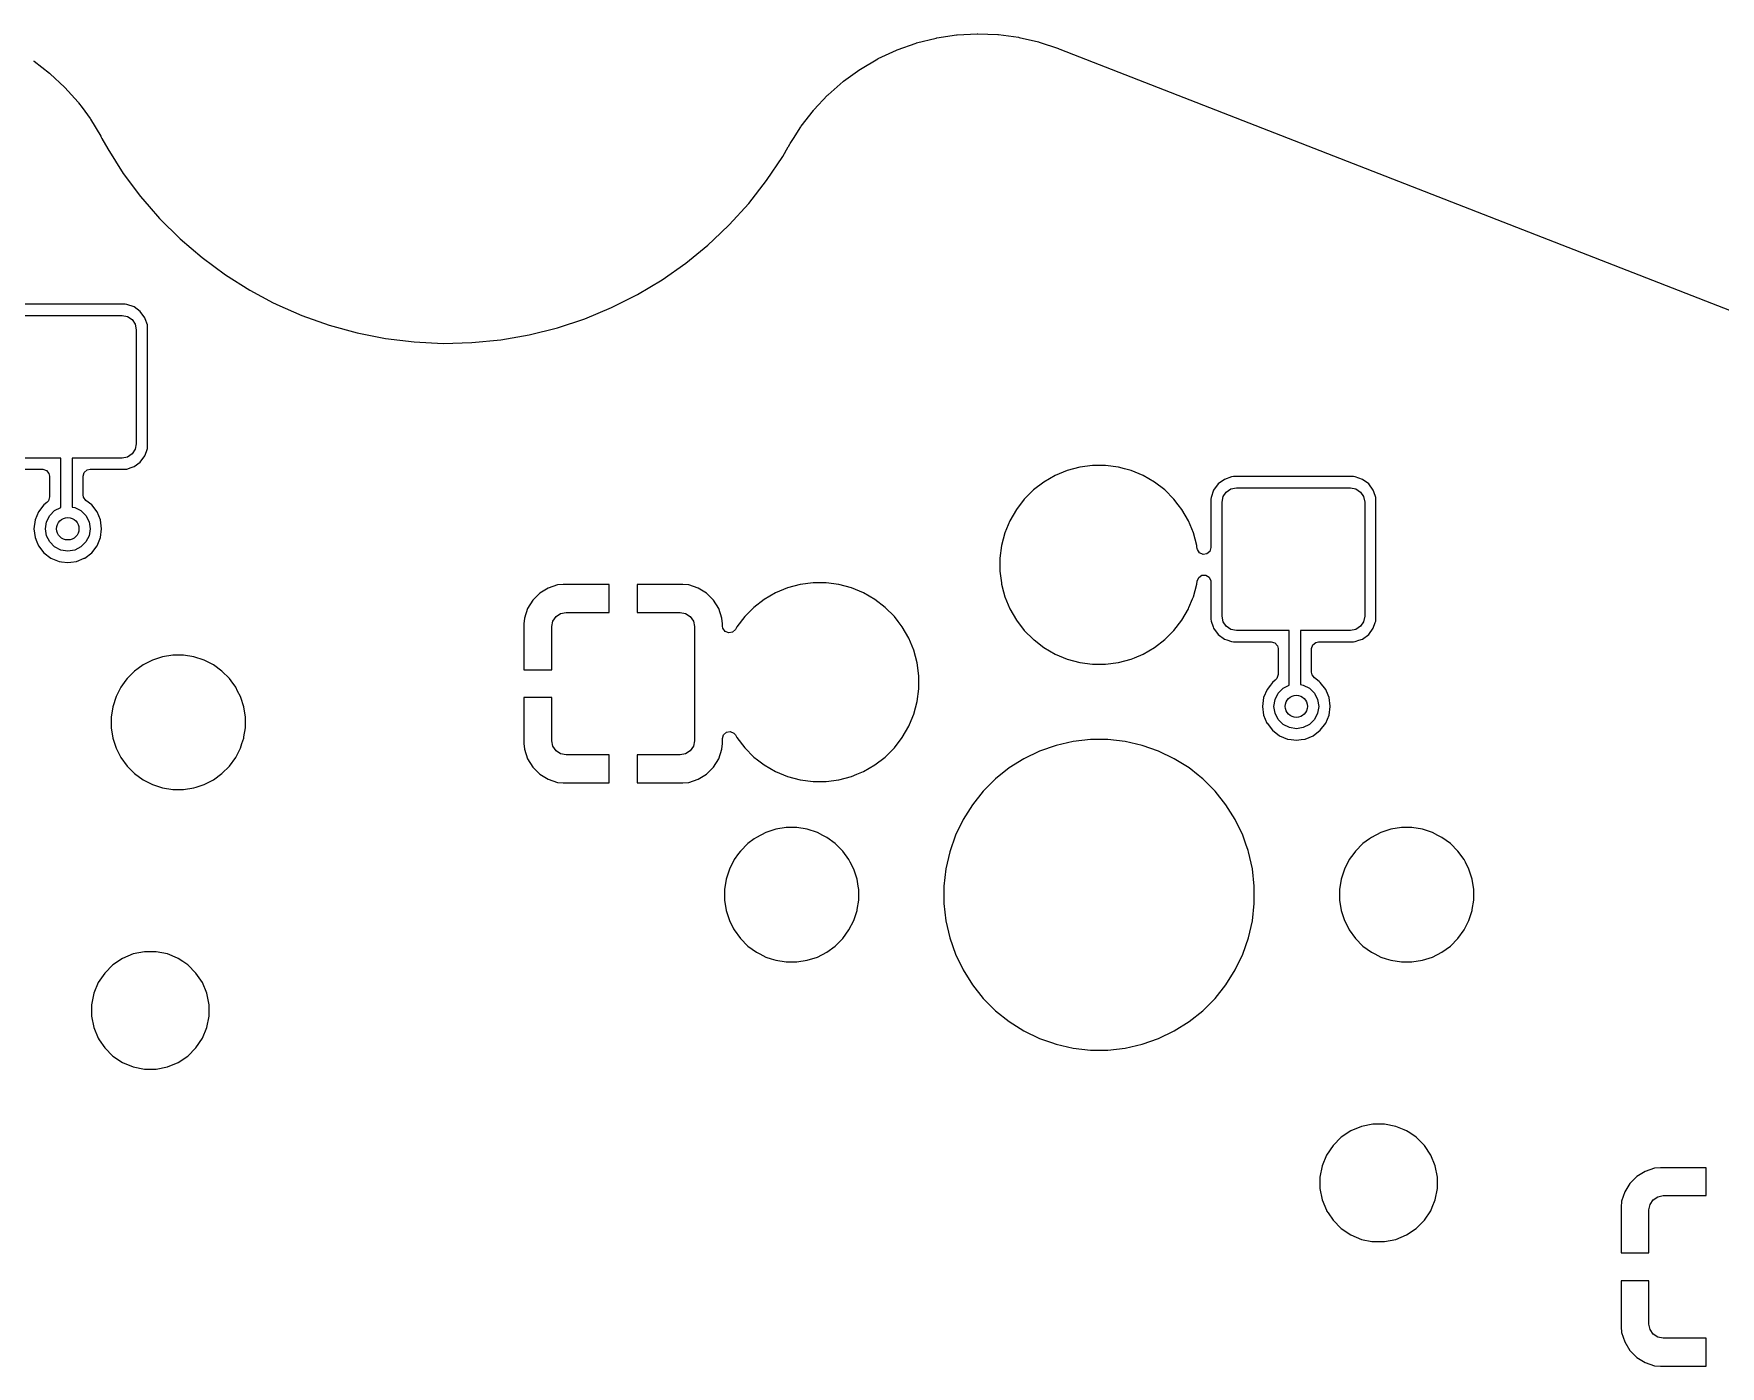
# Model space of a CAD drawing. Extents: x 51 to 261, y -150 to -32.
# Drawn here: x 198.91 to 229.07, y -56.25 to -32.43 of the extents above; entities that cross this region are included whole.
import ezdxf

# ---------------------------------------------------------------- set-up
doc = ezdxf.new("R2010")
doc.units = 0
doc.layers.add('BLACK', color=7, linetype='CONTINUOUS')

msp = doc.modelspace()

# ---------------------------------------------------------------- linework, layer by layer
at = {"layer": 'BLACK', "linetype": 'CONTINUOUS'}
for p, q in [((214.697281, -32.589757), (215.045133, -32.502502)), ((215.045133, -32.502502), (215.056679, -32.500183)), ((215.056679, -32.500183), (215.411239, -32.446326)), ((215.411239, -32.446326), (215.422921, -32.445115)), ((215.422921, -32.445115), (215.78102, -32.42514)), ((215.78102, -32.42514), (215.792758, -32.425045)), ((215.792758, -32.425045), (216.151106, -32.439135)), ((216.151106, -32.439135), (216.16283, -32.440155)), ((216.16283, -32.440155), (216.518228, -32.488183)), ((216.518228, -32.488183), (216.529792, -32.490309)), ((216.529792, -32.490309), (216.879027, -32.571838)), ((216.879027, -32.571838), (216.890334, -32.57505)), ((213.692336, -33.055893), (214.001637, -32.874322)), ((214.001637, -32.874322), (214.012021, -32.868872)), ((214.012021, -32.868872), (214.337155, -32.717467)), ((214.337155, -32.717467), (214.348026, -32.71302)), ((214.348026, -32.71302), (214.686049, -32.593149)), ((214.686049, -32.593149), (214.697281, -32.589757)), ((216.890334, -32.57505), (217.231971, -32.689923)), ((217.231971, -32.689923), (217.237499, -32.69193)), ((217.237499, -32.69193), (217.260907, -32.701059)), ((217.260907, -32.701059), (217.260911, -32.70106)), ((217.260911, -32.70106), (217.260916, -32.701062)), ((217.260916, -32.701062), (246.834726, -44.23514)), ((198.904713, -32.910789), (198.91418, -32.917405)), ((198.91418, -32.917405), (199.192706, -33.132033)), ((199.192706, -33.132033), (199.201515, -33.139501)), ((199.201515, -33.139501), (199.458863, -33.379109)), ((213.391839, -33.272402), (213.682512, -33.062307)), ((213.682512, -33.062307), (213.692336, -33.055893)), ((199.458863, -33.379109), (199.466941, -33.387364)), ((199.466941, -33.387364), (199.700881, -33.649878)), ((213.113234, -33.516449), (213.382674, -33.279712)), ((213.382674, -33.279712), (213.391839, -33.272402)), ((199.700881, -33.649878), (199.708153, -33.658847)), ((199.708153, -33.658847), (199.771615, -33.745027)), ((199.771615, -33.745027), (199.916661, -33.941997)), ((212.859045, -33.785823), (213.104798, -33.524603)), ((213.104798, -33.524603), (213.113234, -33.516449)), ((199.916661, -33.941997), (199.923068, -33.951606)), ((199.923068, -33.951606), (200.105889, -34.255523)), ((212.624811, -34.08771), (212.63156, -34.078102)), ((212.63156, -34.078102), (212.851421, -33.79474)), ((212.851421, -33.79474), (212.859045, -33.785823)), ((200.105889, -34.255523), (200.10875, -34.260539)), ((200.10875, -34.260539), (200.12776, -34.295755)), ((200.12776, -34.295755), (200.127993, -34.296078)), ((200.127993, -34.296078), (200.23029, -34.485498)), ((212.43305, -34.3903), (212.492684, -34.2962)), ((212.492684, -34.2962), (212.624811, -34.08771)), ((200.23029, -34.485498), (200.230294, -34.485504)), ((200.230294, -34.485504), (200.508855, -34.921617)), ((212.013432, -35.050245), (212.301674, -34.620469)), ((212.301674, -34.620469), (212.400335, -34.447161)), ((212.400335, -34.447161), (212.407245, -34.440492)), ((212.407245, -34.440492), (212.42688, -34.401222)), ((212.42688, -34.401222), (212.43305, -34.3903)), ((200.508855, -34.921617), (200.818657, -35.336121)), ((211.694439, -35.457718), (212.013432, -35.050245)), ((200.818657, -35.336121), (200.818661, -35.336126)), ((200.818661, -35.336126), (200.818666, -35.336132)), ((200.818666, -35.336132), (200.973235, -35.514059)), ((200.973235, -35.514059), (201.158032, -35.726782)), ((211.346415, -35.840693), (211.694439, -35.457718)), ((201.158032, -35.726782), (201.525149, -36.091495)), ((211.065741, -36.107328), (211.346415, -35.840693)), ((201.525149, -36.091495), (201.918031, -36.428295)), ((210.971247, -36.197096), (211.065741, -36.107328)), ((201.918031, -36.428295), (202.334561, -36.735367)), ((210.570921, -36.525039), (210.960842, -36.205621)), ((210.960842, -36.205621), (210.971221, -36.197119)), ((210.971221, -36.197119), (210.971247, -36.197096)), ((202.334561, -36.735367), (202.772494, -37.011057)), ((210.14763, -36.822722), (210.570921, -36.525039)), ((202.772494, -37.011057), (203.192884, -37.234438)), ((209.24135, -37.321096), (209.703642, -37.088551)), ((209.703642, -37.088551), (210.14763, -36.822722)), ((200.542526, -37.261438), (198.392798, -37.261438)), ((200.54253, -37.261438), (200.542526, -37.261438)), ((200.573302, -37.264323), (200.54253, -37.261438)), ((200.702905, -37.309674), (200.573302, -37.264323)), ((200.702907, -37.309675), (200.702905, -37.309674)), ((200.813387, -37.391213), (200.702907, -37.309675)), ((200.894925, -37.501693), (200.813387, -37.391213)), ((203.192884, -37.234438), (203.229477, -37.253882)), ((203.229477, -37.253882), (203.229482, -37.253884)), ((203.229482, -37.253884), (203.253178, -37.264324)), ((203.253178, -37.264324), (203.70303, -37.462525)), ((208.763245, -37.519101), (209.24135, -37.321096)), ((198.447662, -37.461938), (200.487662, -37.461938)), ((200.487662, -37.461938), (200.585246, -37.481349)), ((200.585246, -37.481349), (200.667974, -37.536626)), ((200.667974, -37.536626), (200.723251, -37.619354)), ((200.723251, -37.619354), (200.742662, -37.716938)), ((200.901016, -37.519101), (200.894925, -37.501693)), ((200.940276, -37.631296), (200.901016, -37.519101)), ((200.940276, -37.631298), (200.940276, -37.631296)), ((200.943162, -37.66207), (200.940276, -37.631298)), ((200.943162, -39.811805), (200.943162, -37.66207)), ((203.70303, -37.462525), (203.703047, -37.462531)), ((203.703047, -37.462531), (204.190603, -37.635865)), ((204.190603, -37.635865), (204.190611, -37.635867)), ((204.190611, -37.635867), (204.190618, -37.63587)), ((204.190618, -37.63587), (204.689608, -37.772981)), ((207.769972, -37.807421), (208.271903, -37.681501)), ((208.271903, -37.681501), (208.763245, -37.519101)), ((200.742662, -37.716938), (200.742662, -39.756938)), ((204.689608, -37.772981), (204.689631, -37.772985)), ((204.689631, -37.772985), (204.689633, -37.772986)), ((204.689633, -37.772986), (205.197294, -37.873115)), ((205.197294, -37.873115), (205.197301, -37.873116)), ((205.197301, -37.873116), (205.197303, -37.873116)), ((205.197303, -37.873116), (205.197312, -37.873118)), ((205.197312, -37.873118), (205.710994, -37.935742)), ((205.710994, -37.935742), (206.227886, -37.960515)), ((206.227886, -37.960515), (206.745202, -37.947305)), ((206.745202, -37.947305), (207.260156, -37.896182)), ((207.260156, -37.896182), (207.769972, -37.807421)), ((200.742662, -39.756938), (200.723251, -39.854522)), ((200.940276, -39.842577), (200.943162, -39.811805)), ((199.392662, -40.011938), (198.447662, -40.011938)), ((199.392662, -40.894949), (199.392662, -40.011938)), ((200.487662, -40.011938), (199.592662, -40.011938)), ((199.592662, -40.011938), (199.592662, -40.886983)), ((200.585246, -39.992527), (200.487662, -40.011938)), ((200.667974, -39.93725), (200.585246, -39.992527)), ((200.723251, -39.854522), (200.667974, -39.93725)), ((200.702907, -40.164201), (200.813387, -40.082663)), ((200.813387, -40.082663), (200.894925, -39.972183)), ((200.894925, -39.972183), (200.922935, -39.892134)), ((200.922935, -39.892134), (200.940276, -39.842579)), ((200.940276, -39.842579), (200.940276, -39.842577)), ((198.392798, -40.212438), (199.068162, -40.212438)), ((199.068162, -40.212438), (199.135201, -40.232123)), ((199.135201, -40.232123), (199.180956, -40.284927)), ((199.180956, -40.284927), (199.192162, -40.336438)), ((199.192162, -40.336438), (199.192162, -40.706191)), ((199.793162, -40.336438), (199.812847, -40.269399)), ((199.793162, -40.668842), (199.793162, -40.336438)), ((199.812847, -40.269399), (199.865651, -40.223644)), ((199.865651, -40.223644), (199.917162, -40.212438)), ((199.917162, -40.212438), (200.54253, -40.212438)), ((200.54253, -40.212438), (200.573301, -40.209552)), ((200.573301, -40.209552), (200.573303, -40.209552)), ((200.573303, -40.209552), (200.651806, -40.182082)), ((200.651806, -40.182082), (200.702907, -40.164201)), ((217.174006, -40.323052), (216.972458, -40.439417)), ((217.174022, -40.323044), (217.174006, -40.323052)), ((217.389035, -40.233984), (217.174022, -40.323044)), ((217.61386, -40.173742), (217.389035, -40.233984)), ((217.8446, -40.143365), (217.61386, -40.173742)), ((217.844605, -40.143364), (217.8446, -40.143365)), ((217.844611, -40.143364), (217.844605, -40.143364)), ((218.077355, -40.143364), (217.844611, -40.143364)), ((218.07736, -40.143364), (218.077355, -40.143364)), ((218.077365, -40.143365), (218.07736, -40.143364)), ((218.308105, -40.173742), (218.077365, -40.143365)), ((218.308108, -40.173742), (218.308105, -40.173742)), ((218.308109, -40.173743), (218.308108, -40.173742)), ((218.414923, -40.202364), (218.308109, -40.173743)), ((218.53293, -40.233984), (218.414923, -40.202364)), ((218.747943, -40.323044), (218.53293, -40.233984)), ((218.747959, -40.323052), (218.747943, -40.323044)), ((218.949507, -40.439417), (218.747959, -40.323052)), ((220.200739, -40.3916), (220.090258, -40.473139)), ((220.330341, -40.346249), (220.200739, -40.3916)), ((220.330343, -40.346249), (220.330341, -40.346249)), ((220.361115, -40.343364), (220.330343, -40.346249)), ((220.361119, -40.343364), (220.361115, -40.343364)), ((222.510847, -40.343364), (220.361119, -40.343364)), ((222.510851, -40.343364), (222.510847, -40.343364)), ((222.541623, -40.346249), (222.510851, -40.343364)), ((222.671226, -40.3916), (222.541623, -40.346249)), ((222.671228, -40.391601), (222.671226, -40.3916)), ((222.781708, -40.473139), (222.671228, -40.391601)), ((199.192162, -40.706191), (199.172477, -40.77323)), ((199.800473, -40.71079), (199.793162, -40.668842)), ((199.841674, -40.767217), (199.800473, -40.71079)), ((216.787796, -40.581112), (216.623231, -40.745677)), ((216.787803, -40.581106), (216.787796, -40.581112)), ((216.972442, -40.439428), (216.787803, -40.581106)), ((216.972458, -40.439417), (216.972442, -40.439428)), ((218.94951, -40.439419), (218.949507, -40.439417)), ((218.949515, -40.439422), (218.94951, -40.439419)), ((218.949521, -40.439426), (218.949515, -40.439422)), ((218.949523, -40.439428), (218.949521, -40.439426)), ((219.134162, -40.581106), (218.949523, -40.439428)), ((219.134169, -40.581112), (219.134162, -40.581106)), ((219.298734, -40.745677), (219.134169, -40.581112)), ((219.963368, -40.713224), (219.960483, -40.743996)), ((220.008719, -40.58362), (219.963368, -40.713222)), ((219.963368, -40.713222), (219.963368, -40.713224)), ((220.090258, -40.473139), (220.008719, -40.58362)), ((220.160983, -40.798864), (220.180394, -40.70128)), ((220.180394, -40.70128), (220.235671, -40.618552)), ((220.235671, -40.618552), (220.318399, -40.563275)), ((220.318399, -40.563275), (220.415983, -40.543864)), ((220.415983, -40.543864), (222.455983, -40.543864)), ((222.455983, -40.543864), (222.553567, -40.563275)), ((222.553567, -40.563275), (222.636295, -40.618552)), ((222.636295, -40.618552), (222.691572, -40.70128)), ((222.691572, -40.70128), (222.710983, -40.798864)), ((222.863246, -40.583619), (222.781708, -40.473139)), ((222.873329, -40.612436), (222.863246, -40.583619)), ((222.908597, -40.713222), (222.873329, -40.612436)), ((222.908597, -40.713224), (222.908597, -40.713222)), ((222.911483, -40.743996), (222.908597, -40.713224)), ((198.992463, -40.97216), (198.931956, -41.118237)), ((199.08872, -40.846715), (198.992463, -40.97216)), ((199.14365, -40.804566), (199.08872, -40.846715)), ((199.172477, -40.77323), (199.14365, -40.804566)), ((199.193393, -41.039886), (199.281886, -40.951393)), ((199.281886, -40.951393), (199.392662, -40.894949)), ((199.592662, -40.886983), (199.640607, -40.894577)), ((199.640607, -40.894577), (199.752114, -40.951393)), ((199.752114, -40.951393), (199.840607, -41.039886)), ((199.945282, -40.846718), (199.841674, -40.767217)), ((200.041536, -40.972159), (199.945282, -40.846718)), ((200.102044, -41.118238), (200.041536, -40.972159)), ((216.481536, -40.930339), (216.365171, -41.131887)), ((216.481547, -40.930323), (216.481536, -40.930339)), ((216.623225, -40.745684), (216.481547, -40.930323)), ((216.623231, -40.745677), (216.623225, -40.745684)), ((219.29874, -40.745684), (219.298734, -40.745677)), ((219.376266, -40.846718), (219.29874, -40.745684)), ((219.440425, -40.930332), (219.376266, -40.846718)), ((219.440429, -40.930339), (219.440425, -40.930332)), ((219.556794, -41.131887), (219.440429, -40.930339)), ((219.960483, -40.743996), (219.960483, -41.612066)), ((220.160983, -42.838864), (220.160983, -40.798864)), ((222.710983, -40.798864), (222.710983, -42.838864)), ((222.911483, -42.893731), (222.911483, -40.743996)), ((198.931955, -41.118239), (198.911318, -41.274998)), ((198.911318, -41.274998), (198.911318, -41.275001)), ((198.911318, -41.275001), (198.931955, -41.43176)), ((198.931956, -41.118237), (198.931955, -41.118239)), ((199.117, -41.275), (199.136577, -41.151393)), ((199.136577, -41.398607), (199.117, -41.275)), ((199.136577, -41.151393), (199.193393, -41.039886)), ((199.840607, -41.039886), (199.897423, -41.151393)), ((199.897423, -41.151393), (199.917, -41.275)), ((199.917, -41.275), (199.897423, -41.398607)), ((200.122682, -41.275), (200.102044, -41.118238)), ((200.102044, -41.431762), (200.122682, -41.275)), ((216.365163, -41.131903), (216.276103, -41.346916)), ((216.365171, -41.131887), (216.365163, -41.131903)), ((219.556802, -41.131903), (219.556794, -41.131887)), ((219.645862, -41.346916), (219.556802, -41.131903)), ((198.931955, -41.43176), (198.931956, -41.431762)), ((198.931956, -41.431762), (198.963898, -41.508878)), ((198.963898, -41.508878), (198.992464, -41.577841)), ((198.992464, -41.577841), (199.088718, -41.703282)), ((199.193393, -41.510114), (199.136577, -41.398607)), ((199.281886, -41.598607), (199.193393, -41.510114)), ((199.393393, -41.655423), (199.281886, -41.598607)), ((199.752114, -41.598607), (199.640607, -41.655423)), ((199.840607, -41.510114), (199.752114, -41.598607)), ((199.897423, -41.398607), (199.840607, -41.510114)), ((199.945282, -41.703282), (200.041536, -41.577841)), ((200.041536, -41.577841), (200.102044, -41.431762)), ((216.215861, -41.571741), (216.185484, -41.802481)), ((216.276103, -41.346916), (216.215861, -41.571741)), ((219.645865, -41.346924), (219.645862, -41.346916)), ((219.706104, -41.571738), (219.645865, -41.346924)), ((219.709863, -41.600294), (219.706104, -41.571738)), ((219.713544, -41.628251), (219.709863, -41.600294)), ((219.960483, -41.612066), (219.940798, -41.679105)), ((199.088718, -41.703282), (199.214159, -41.799536)), ((199.214159, -41.799536), (199.360238, -41.860044)), ((199.360238, -41.860044), (199.406937, -41.866192)), ((199.517, -41.675), (199.393393, -41.655423)), ((199.406937, -41.866192), (199.516999, -41.880682)), ((199.516999, -41.880682), (199.517, -41.880682)), ((199.640607, -41.655423), (199.517, -41.675)), ((199.517, -41.880682), (199.517001, -41.880682)), ((199.517001, -41.880682), (199.569254, -41.873802)), ((199.569254, -41.873802), (199.673762, -41.860044)), ((199.673762, -41.860044), (199.81269, -41.802498)), ((199.81269, -41.802498), (199.819841, -41.799536)), ((199.819841, -41.799536), (199.945282, -41.703282)), ((216.185484, -41.802481), (216.185483, -41.802498)), ((216.185483, -41.802498), (216.185483, -42.035229)), ((219.717506, -41.647001), (219.713544, -41.628251)), ((219.75528, -41.705779), (219.717506, -41.647001)), ((219.818836, -41.734804), (219.75528, -41.705779)), ((219.887994, -41.72486), (219.818836, -41.734804)), ((219.940798, -41.679105), (219.887994, -41.72486)), ((216.185483, -42.035229), (216.185484, -42.035246)), ((216.185484, -42.035246), (216.212774, -42.242541)), ((219.706104, -42.26599), (219.713544, -42.209475)), ((219.713544, -42.209475), (219.74181, -42.145579)), ((219.74181, -42.145579), (219.800135, -42.107108)), ((219.800135, -42.107108), (219.869999, -42.106277)), ((219.869999, -42.106277), (219.929223, -42.143349)), ((219.929223, -42.143349), (219.959002, -42.206554)), ((219.959002, -42.206554), (219.960483, -42.225661)), ((207.957209, -42.428114), (207.832412, -42.552911)), ((208.107425, -42.335459), (207.957209, -42.428114)), ((208.10743, -42.335457), (208.107425, -42.335459)), ((208.274961, -42.279943), (208.10743, -42.335457)), ((208.378357, -42.26938), (208.274961, -42.279943)), ((208.378373, -42.269379), (208.378357, -42.26938)), ((209.198677, -42.269379), (208.378373, -42.269379)), ((209.198677, -42.769379), (209.198677, -42.269379)), ((210.518995, -42.269379), (209.698677, -42.269379)), ((209.698677, -42.269379), (209.698677, -42.769379)), ((210.622392, -42.279943), (210.518995, -42.269379)), ((210.789923, -42.335457), (210.622392, -42.279943)), ((210.789928, -42.335459), (210.789923, -42.335457)), ((210.940144, -42.428114), (210.789928, -42.335459)), ((211.064941, -42.552911), (210.940144, -42.428114)), ((212.174006, -42.423052), (211.972458, -42.539417)), ((212.174022, -42.423044), (212.174006, -42.423052)), ((212.389035, -42.333984), (212.174022, -42.423044)), ((212.61386, -42.273742), (212.389035, -42.333984)), ((212.8446, -42.243365), (212.61386, -42.273742)), ((212.844605, -42.243364), (212.8446, -42.243365)), ((212.844611, -42.243364), (212.844605, -42.243364)), ((213.077355, -42.243364), (212.844611, -42.243364)), ((213.07736, -42.243364), (213.077355, -42.243364)), ((213.077365, -42.243365), (213.07736, -42.243364)), ((213.308105, -42.273742), (213.077365, -42.243365)), ((213.308108, -42.273742), (213.308105, -42.273742)), ((213.308109, -42.273743), (213.308108, -42.273742)), ((213.419905, -42.303699), (213.308109, -42.273743)), ((213.53293, -42.333984), (213.419905, -42.303699)), ((213.747943, -42.423044), (213.53293, -42.333984)), ((213.747959, -42.423052), (213.747943, -42.423044)), ((213.949507, -42.539417), (213.747959, -42.423052)), ((216.212774, -42.242541), (216.215862, -42.26599)), ((216.215862, -42.26599), (216.252702, -42.40348)), ((216.252702, -42.40348), (216.276103, -42.490811)), ((216.276103, -42.490811), (216.365163, -42.705824)), ((219.566646, -42.682059), (219.630932, -42.526856)), ((219.630932, -42.526856), (219.645865, -42.490804)), ((219.645865, -42.490804), (219.706104, -42.26599)), ((219.960483, -42.225661), (219.960483, -42.893731)), ((207.739755, -42.703132), (207.684241, -42.870663)), ((207.739757, -42.703127), (207.739755, -42.703132)), ((207.832412, -42.552911), (207.739757, -42.703127)), ((208.248365, -42.844067), (208.331093, -42.78879)), ((208.331093, -42.78879), (208.428677, -42.769379)), ((208.428677, -42.769379), (209.198677, -42.769379)), ((209.698677, -42.769379), (210.468677, -42.769379)), ((210.468677, -42.769379), (210.566261, -42.78879)), ((210.566261, -42.78879), (210.648989, -42.844067)), ((211.157596, -42.703127), (211.064941, -42.552911)), ((211.157598, -42.703132), (211.157596, -42.703127)), ((211.213112, -42.870663), (211.157598, -42.703132)), ((211.787796, -42.681112), (211.623231, -42.845677)), ((211.787803, -42.681106), (211.787796, -42.681112)), ((211.972442, -42.539428), (211.787803, -42.681106)), ((211.972458, -42.539417), (211.972442, -42.539428)), ((213.94951, -42.539419), (213.949507, -42.539417)), ((213.949515, -42.539422), (213.94951, -42.539419)), ((213.949521, -42.539426), (213.949515, -42.539422)), ((213.949523, -42.539428), (213.949521, -42.539426)), ((214.134162, -42.681106), (213.949523, -42.539428)), ((214.134169, -42.681112), (214.134162, -42.681106)), ((214.298734, -42.845677), (214.134169, -42.681112)), ((216.365163, -42.705824), (216.365171, -42.70584)), ((216.365171, -42.70584), (216.481536, -42.907388)), ((219.440425, -42.907396), (219.556798, -42.705833)), ((219.556798, -42.705833), (219.566646, -42.682059)), ((207.684241, -42.870663), (207.673677, -42.97406)), ((207.673677, -42.97406), (207.673677, -43.794379)), ((208.173677, -43.024379), (208.193088, -42.926795)), ((208.173677, -43.794379), (208.173677, -43.024379)), ((208.193088, -42.926795), (208.248365, -42.844067)), ((210.648989, -42.844067), (210.704266, -42.926795)), ((210.704266, -42.926795), (210.723677, -43.024379)), ((210.723677, -43.024379), (210.723677, -45.064379)), ((211.223675, -42.97406), (211.213112, -42.870663)), ((211.223676, -42.974075), (211.223675, -42.97406)), ((211.223676, -43.014192), (211.223676, -42.974075)), ((211.230495, -43.054747), (211.223676, -43.014192)), ((211.271023, -43.111662), (211.230495, -43.054747)), ((211.335888, -43.13763), (211.271023, -43.111662)), ((211.404495, -43.124408), (211.335888, -43.13763)), ((211.455062, -43.076193), (211.404495, -43.124408)), ((211.481533, -43.030344), (211.455062, -43.076193)), ((211.481547, -43.030323), (211.481533, -43.030344)), ((211.623225, -42.845684), (211.481547, -43.030323)), ((211.623231, -42.845677), (211.623225, -42.845684)), ((214.29874, -42.845684), (214.298734, -42.845677)), ((214.366393, -42.933851), (214.29874, -42.845684)), ((214.440425, -43.030332), (214.366393, -42.933851)), ((214.440429, -43.030339), (214.440425, -43.030332)), ((214.556794, -43.231887), (214.440429, -43.030339)), ((216.481536, -42.907388), (216.481547, -42.907404)), ((216.481547, -42.907404), (216.623225, -43.092043)), ((216.623225, -43.092043), (216.623231, -43.09205)), ((216.623231, -43.09205), (216.787796, -43.256615)), ((219.134164, -43.25662), (219.298739, -43.092045)), ((219.298739, -43.092045), (219.440425, -42.907396)), ((219.960483, -42.893731), (219.963368, -42.924503)), ((219.963368, -42.924503), (219.963368, -42.924505)), ((219.963368, -42.924505), (220.000404, -43.030344)), ((220.000404, -43.030344), (220.00872, -43.054109)), ((220.00872, -43.054109), (220.090258, -43.164589)), ((220.180394, -42.936448), (220.160983, -42.838864)), ((220.235671, -43.019176), (220.180394, -42.936448)), ((220.318399, -43.074453), (220.235671, -43.019176)), ((220.415983, -43.093864), (220.318399, -43.074453)), ((221.360983, -43.093864), (220.415983, -43.093864)), ((221.360983, -44.071314), (221.360983, -43.093864)), ((222.455983, -43.093864), (221.560983, -43.093864)), ((221.560983, -43.093864), (221.560983, -44.061559)), ((222.553567, -43.074453), (222.455983, -43.093864)), ((222.636295, -43.019176), (222.553567, -43.074453)), ((222.691572, -42.936448), (222.636295, -43.019176)), ((222.710983, -42.838864), (222.691572, -42.936448)), ((222.781708, -43.164589), (222.863246, -43.054109)), ((222.863246, -43.054109), (222.899663, -42.950036)), ((222.899663, -42.950036), (222.908597, -42.924505)), ((222.908597, -42.924503), (222.911483, -42.893731)), ((222.908597, -42.924505), (222.908597, -42.924503)), ((214.556802, -43.231903), (214.556794, -43.231887)), ((214.645704, -43.446535), (214.556802, -43.231903)), ((216.787796, -43.256615), (216.787803, -43.256621)), ((216.787803, -43.256621), (216.797155, -43.263797)), ((216.797155, -43.263797), (216.972451, -43.398306)), ((216.972451, -43.398306), (216.972458, -43.39831)), ((216.972458, -43.39831), (217.174006, -43.514675)), ((218.747952, -43.514679), (218.949515, -43.398306)), ((218.949515, -43.398306), (219.134164, -43.25662)), ((220.090258, -43.164589), (220.200738, -43.246127)), ((220.200738, -43.246127), (220.24394, -43.261244)), ((220.24394, -43.261244), (220.330342, -43.291478)), ((220.330342, -43.291478), (220.361115, -43.294364)), ((220.361115, -43.294364), (220.361119, -43.294364)), ((220.361119, -43.294364), (221.036483, -43.294364)), ((221.036483, -43.294364), (221.103522, -43.314049)), ((221.103522, -43.314049), (221.149277, -43.366853)), ((221.149277, -43.366853), (221.160483, -43.418364)), ((221.160483, -43.418364), (221.160483, -43.883247)), ((221.761483, -43.418364), (221.781168, -43.351325)), ((221.761483, -43.841786), (221.761483, -43.418364)), ((221.781168, -43.351325), (221.833972, -43.30557)), ((221.833972, -43.30557), (221.885483, -43.294364)), ((221.885483, -43.294364), (222.510851, -43.294364)), ((222.510851, -43.294364), (222.541622, -43.291478)), ((222.541622, -43.291478), (222.541624, -43.291478)), ((222.541624, -43.291478), (222.606425, -43.268802)), ((222.606425, -43.268802), (222.671228, -43.246127)), ((222.671228, -43.246127), (222.781708, -43.164589)), ((200.863462, -43.710178), (200.777437, -43.77268)), ((201.031825, -43.624392), (200.863462, -43.710178)), ((201.211543, -43.565997), (201.031825, -43.624392)), ((201.398176, -43.536438), (201.211543, -43.565997)), ((201.398181, -43.536438), (201.398176, -43.536438)), ((201.587143, -43.536438), (201.398181, -43.536438)), ((201.587148, -43.536438), (201.587143, -43.536438)), ((201.77378, -43.565997), (201.587148, -43.536438)), ((201.953498, -43.624392), (201.77378, -43.565997)), ((202.121861, -43.710178), (201.953498, -43.624392)), ((202.274735, -43.821248), (202.121861, -43.710178)), ((214.645865, -43.446924), (214.645704, -43.446535)), ((214.706104, -43.671738), (214.645865, -43.446924)), ((214.736483, -43.902492), (214.706104, -43.671738)), ((217.174006, -43.514675), (217.174022, -43.514683)), ((217.174022, -43.514683), (217.389035, -43.603743)), ((217.389035, -43.603743), (217.389037, -43.603743)), ((217.389037, -43.603743), (217.389043, -43.603746)), ((217.389043, -43.603746), (217.613857, -43.663985)), ((217.613857, -43.663985), (217.844611, -43.694364)), ((217.844611, -43.694364), (217.844618, -43.694364)), ((217.844618, -43.694364), (218.077348, -43.694364)), ((218.077348, -43.694364), (218.077355, -43.694364)), ((218.077355, -43.694364), (218.308109, -43.663985)), ((218.308109, -43.663985), (218.532923, -43.603746)), ((218.532923, -43.603746), (218.590936, -43.579716)), ((218.590936, -43.579716), (218.747943, -43.514683)), ((218.747943, -43.514683), (218.747946, -43.514681)), ((218.747946, -43.514681), (218.747952, -43.514679)), ((200.557987, -43.980996), (200.465902, -44.107738)), ((200.576972, -43.954865), (200.557987, -43.980996)), ((200.576974, -43.954863), (200.576972, -43.954865)), ((200.710586, -43.82125), (200.576974, -43.954862)), ((200.576974, -43.954862), (200.576974, -43.954863)), ((200.710587, -43.82125), (200.710586, -43.82125)), ((200.710589, -43.821248), (200.710587, -43.82125)), ((200.777437, -43.77268), (200.710589, -43.821248)), ((202.408352, -43.954865), (202.274735, -43.821248)), ((202.437179, -43.994542), (202.408352, -43.954865)), ((202.519422, -44.107739), (202.437179, -43.994542)), ((207.673677, -43.794379), (208.173677, -43.794379)), ((214.736483, -44.135236), (214.736483, -43.902492)), ((221.059718, -44.021718), (221.023634, -44.068744)), ((221.059719, -44.021716), (221.059718, -44.021718)), ((221.059721, -44.021715), (221.059719, -44.021716)), ((221.111971, -43.981621), (221.059721, -44.021715)), ((221.140798, -43.950286), (221.111971, -43.981621)), ((221.160483, -43.883247), (221.140798, -43.950286)), ((221.768794, -43.883733), (221.761483, -43.841786)), ((221.809996, -43.940161), (221.768794, -43.883733)), ((221.893516, -44.004249), (221.809996, -43.940161)), ((221.916282, -44.021718), (221.893516, -44.004249)), ((222.012536, -44.147159), (221.916282, -44.021718)), ((200.380116, -44.276101), (200.321721, -44.455819)), ((200.465902, -44.107738), (200.380116, -44.276101)), ((202.554095, -44.175788), (202.519422, -44.107739)), ((202.605207, -44.276101), (202.554095, -44.175788)), ((202.605207, -44.276103), (202.605207, -44.276101)), ((202.605209, -44.276106), (202.605207, -44.276103)), ((202.610776, -44.293239), (202.605209, -44.276106)), ((202.663602, -44.455819), (202.610776, -44.293239)), ((208.173677, -44.294379), (207.673678, -44.294379)), ((207.673678, -44.294379), (207.673678, -45.114697)), ((208.173677, -45.064379), (208.173677, -44.294379)), ((214.706104, -44.36599), (214.736483, -44.135236)), ((220.902955, -44.293239), (220.882318, -44.449998)), ((220.902956, -44.293237), (220.902955, -44.293239)), ((220.963463, -44.14716), (220.902956, -44.293237)), ((221.023634, -44.068744), (220.963463, -44.14716)), ((221.088, -44.45), (221.107577, -44.326393)), ((221.107577, -44.326393), (221.164393, -44.214886)), ((221.164393, -44.214886), (221.252886, -44.126393)), ((221.252886, -44.126393), (221.360983, -44.071314)), ((221.560983, -44.061559), (221.611607, -44.069577)), ((221.611607, -44.069577), (221.723114, -44.126393)), ((221.723114, -44.126393), (221.811607, -44.214886)), ((221.811607, -44.214886), (221.868423, -44.326393)), ((221.868423, -44.326393), (221.888, -44.45)), ((222.024391, -44.175779), (222.012536, -44.147159)), ((222.073044, -44.293238), (222.024391, -44.175779)), ((222.073044, -44.293239), (222.073044, -44.293238)), ((222.093334, -44.447359), (222.073044, -44.293239)), ((200.321721, -44.455819), (200.292162, -44.642451)), ((202.693162, -44.642451), (202.663602, -44.455819)), ((214.570043, -44.773858), (214.645862, -44.590811)), ((214.645861, -44.590811), (214.645865, -44.590804)), ((214.645862, -44.590811), (214.645861, -44.590811)), ((214.645865, -44.590804), (214.706104, -44.36599)), ((220.882318, -44.449998), (220.882318, -44.450001)), ((220.882318, -44.450001), (220.902955, -44.60676)), ((220.902955, -44.60676), (220.902956, -44.606762)), ((220.902956, -44.606762), (220.961447, -44.747973)), ((221.107577, -44.573607), (221.088, -44.45)), ((221.164393, -44.685114), (221.107577, -44.573607)), ((221.868423, -44.573607), (221.811607, -44.685114)), ((221.888, -44.45), (221.868423, -44.573607)), ((222.012536, -44.752841), (222.073044, -44.606762)), ((222.073044, -44.606762), (222.093682, -44.45)), ((222.093682, -44.45), (222.093334, -44.447359)), ((200.292162, -44.642451), (200.292162, -44.831424)), ((200.292162, -44.831424), (200.321721, -45.018056)), ((202.667119, -44.995852), (202.693162, -44.831424)), ((202.693162, -44.831424), (202.693162, -44.642451)), ((211.24336, -44.956498), (211.296163, -44.910742)), ((211.296163, -44.910742), (211.365322, -44.900798)), ((211.365322, -44.900798), (211.428878, -44.929822)), ((211.428878, -44.929822), (211.455062, -44.961535)), ((214.440425, -45.007396), (214.556798, -44.805833)), ((214.556798, -44.805833), (214.570043, -44.773858)), ((220.961447, -44.747973), (220.963464, -44.752841)), ((220.963464, -44.752841), (221.059718, -44.878282)), ((221.059718, -44.878282), (221.185159, -44.974536)), ((221.252886, -44.773607), (221.164393, -44.685114)), ((221.364393, -44.830423), (221.252886, -44.773607)), ((221.488, -44.85), (221.364393, -44.830423)), ((221.611607, -44.830423), (221.488, -44.85)), ((221.723114, -44.773607), (221.611607, -44.830423)), ((221.811607, -44.685114), (221.723114, -44.773607)), ((221.790841, -44.974536), (221.916282, -44.878282)), ((221.916282, -44.878282), (222.012536, -44.752841)), ((200.321721, -45.018056), (200.380116, -45.197774)), ((200.380116, -45.197774), (200.439941, -45.315186)), ((202.519422, -45.366137), (202.605209, -45.19777)), ((202.605209, -45.19777), (202.632201, -45.114697)), ((202.632201, -45.114697), (202.663602, -45.018056)), ((202.663602, -45.018056), (202.667119, -44.995852)), ((207.673678, -45.114697), (207.684241, -45.218094)), ((207.684241, -45.218094), (207.739755, -45.385625)), ((208.193088, -45.161963), (208.173677, -45.064379)), ((208.248365, -45.244691), (208.193088, -45.161963)), ((210.704266, -45.161963), (210.648989, -45.244691)), ((210.723677, -45.064379), (210.704266, -45.161963)), ((211.157598, -45.385625), (211.213112, -45.218094)), ((211.213112, -45.218094), (211.223676, -45.114697)), ((211.223676, -45.023537), (211.24336, -44.956498)), ((211.223676, -45.114697), (211.223676, -45.023537)), ((211.455062, -44.961535), (211.479799, -45.004379)), ((211.479799, -45.004379), (211.481541, -45.007396)), ((211.481541, -45.007396), (211.481546, -45.007402)), ((211.481546, -45.007402), (211.481547, -45.007404)), ((211.481547, -45.007404), (211.623225, -45.192043)), ((211.623225, -45.192043), (211.623231, -45.19205)), ((211.623231, -45.19205), (211.787796, -45.356615)), ((214.134164, -45.35662), (214.298739, -45.192045)), ((214.298739, -45.192045), (214.440425, -45.007396)), ((217.191403, -45.147639), (216.897168, -45.250597)), ((217.191415, -45.147635), (217.191403, -45.147639)), ((217.495333, -45.078268), (217.191415, -45.147635)), ((217.495349, -45.078266), (217.495333, -45.078268)), ((217.80511, -45.043364), (217.495349, -45.078266)), ((217.805114, -45.043364), (217.80511, -45.043364)), ((218.116852, -45.043364), (217.805114, -45.043364)), ((218.116856, -45.043364), (218.116852, -45.043364)), ((218.426616, -45.078266), (218.116856, -45.043364)), ((218.426632, -45.078268), (218.426616, -45.078266)), ((218.73055, -45.147635), (218.426632, -45.078268)), ((218.730562, -45.147639), (218.73055, -45.147635)), ((219.024797, -45.250597), (218.730562, -45.147639)), ((221.185159, -44.974536), (221.331238, -45.035044)), ((221.331238, -45.035044), (221.394435, -45.043364)), ((221.394435, -45.043364), (221.487999, -45.055682)), ((221.487999, -45.055682), (221.488, -45.055682)), ((221.488, -45.055682), (221.488001, -45.055682)), ((221.488001, -45.055682), (221.573855, -45.044379)), ((221.573855, -45.044379), (221.644762, -45.035044)), ((221.644762, -45.035044), (221.790841, -44.974536)), ((200.439941, -45.315186), (200.465902, -45.366137)), ((200.465902, -45.366137), (200.576972, -45.519011)), ((200.576972, -45.519011), (200.710589, -45.652628)), ((202.274735, -45.652628), (202.408352, -45.519011)), ((202.408352, -45.519011), (202.519422, -45.366137)), ((207.739755, -45.385625), (207.739757, -45.38563)), ((207.739757, -45.38563), (207.832412, -45.535846)), ((207.832412, -45.535846), (207.957209, -45.660643)), ((208.331093, -45.299968), (208.248365, -45.244691)), ((208.428677, -45.319379), (208.331093, -45.299968)), ((209.198677, -45.319379), (208.428677, -45.319379)), ((209.198677, -45.819377), (209.198677, -45.319379)), ((210.468677, -45.319379), (209.698677, -45.319379)), ((209.698677, -45.319379), (209.698677, -45.819378)), ((210.566261, -45.299968), (210.468677, -45.319379)), ((210.648989, -45.244691), (210.566261, -45.299968)), ((210.940144, -45.660643), (211.064941, -45.535846)), ((211.064941, -45.535846), (211.157596, -45.38563)), ((211.157596, -45.38563), (211.157598, -45.385625)), ((211.787796, -45.356615), (211.787803, -45.356621)), ((211.787803, -45.356621), (211.849151, -45.403695)), ((211.849151, -45.403695), (211.972451, -45.498306)), ((211.972451, -45.498306), (211.972458, -45.49831)), ((211.972458, -45.49831), (212.174006, -45.614675)), ((213.747952, -45.614679), (213.949515, -45.498306)), ((213.949515, -45.498306), (214.134164, -45.35662)), ((216.616308, -45.385852), (216.352351, -45.551707)), ((216.897168, -45.250597), (216.616308, -45.385852)), ((219.305657, -45.385852), (219.024797, -45.250597)), ((219.30566, -45.385854), (219.305657, -45.385852)), ((219.569616, -45.551708), (219.30566, -45.385854)), ((200.710589, -45.652628), (200.863463, -45.763698)), ((200.863463, -45.763698), (200.923645, -45.794362)), ((200.923645, -45.794362), (201.031825, -45.849483)), ((201.953494, -45.849485), (202.121861, -45.763698)), ((202.121861, -45.763698), (202.274735, -45.652628)), ((207.957209, -45.660643), (208.107425, -45.753298)), ((208.107425, -45.753298), (208.10743, -45.7533)), ((208.10743, -45.7533), (208.274961, -45.808814)), ((208.274961, -45.808814), (208.378364, -45.819378)), ((208.378364, -45.819378), (209.198676, -45.819378)), ((209.198676, -45.819378), (209.198677, -45.819377)), ((209.698677, -45.819378), (210.518981, -45.819378)), ((210.518981, -45.819378), (210.518995, -45.819377)), ((210.518995, -45.819377), (210.622392, -45.808814)), ((210.622392, -45.808814), (210.789923, -45.7533)), ((210.789923, -45.7533), (210.789928, -45.753298)), ((210.789928, -45.753298), (210.940144, -45.660643)), ((212.174006, -45.614675), (212.174022, -45.614683)), ((212.174022, -45.614683), (212.389035, -45.703743)), ((212.389035, -45.703743), (212.389037, -45.703743)), ((212.389037, -45.703743), (212.389043, -45.703746)), ((212.389043, -45.703746), (212.613857, -45.763985)), ((212.613857, -45.763985), (212.844611, -45.794364)), ((212.844611, -45.794364), (212.844618, -45.794364)), ((212.844618, -45.794364), (213.077348, -45.794364)), ((213.077348, -45.794364), (213.077355, -45.794364)), ((213.077355, -45.794364), (213.308109, -45.763985)), ((213.308109, -45.763985), (213.532923, -45.703746)), ((213.532923, -45.703746), (213.627564, -45.664545)), ((213.627564, -45.664545), (213.747943, -45.614683)), ((213.747943, -45.614683), (213.747946, -45.614681)), ((213.747946, -45.614681), (213.747952, -45.614679)), ((216.108624, -45.746072), (215.888191, -45.966505)), ((216.352351, -45.551707), (216.108624, -45.746072)), ((219.731566, -45.680859), (219.569616, -45.551708)), ((219.789016, -45.726674), (219.731566, -45.680859)), ((219.813342, -45.746073), (219.789016, -45.726674)), ((220.033774, -45.966505), (219.813342, -45.746073)), ((201.031825, -45.849483), (201.031827, -45.849483)), ((201.031827, -45.849483), (201.03183, -45.849485)), ((201.03183, -45.849485), (201.101167, -45.872014)), ((201.101167, -45.872014), (201.211543, -45.907878)), ((201.211543, -45.907878), (201.398176, -45.937438)), ((201.398176, -45.937438), (201.398181, -45.937438)), ((201.398181, -45.937438), (201.587148, -45.937438)), ((201.587148, -45.937438), (201.77378, -45.907878)), ((201.77378, -45.907878), (201.812472, -45.895306)), ((201.812472, -45.895306), (201.953494, -45.849485)), ((215.888191, -45.966505), (215.693826, -46.210232)), ((220.228139, -46.210231), (220.033774, -45.966505)), ((215.693826, -46.210232), (215.527971, -46.474189)), ((220.393993, -46.474187), (220.228139, -46.210231)), ((212.000146, -46.706318), (211.831783, -46.792104)), ((212.179864, -46.647923), (212.000146, -46.706318)), ((212.366497, -46.618364), (212.179864, -46.647923)), ((212.366502, -46.618364), (212.366497, -46.618364)), ((212.555464, -46.618364), (212.366502, -46.618364)), ((212.555469, -46.618364), (212.555464, -46.618364)), ((212.742101, -46.647923), (212.555469, -46.618364)), ((212.921819, -46.706318), (212.742101, -46.647923)), ((213.020957, -46.756832), (212.921819, -46.706318)), ((215.527971, -46.474189), (215.392716, -46.755049)), ((220.529251, -46.755053), (220.393993, -46.474187)), ((223.000146, -46.706318), (222.831783, -46.792104)), ((223.179864, -46.647923), (223.000146, -46.706318)), ((223.366497, -46.618364), (223.179864, -46.647923)), ((223.366502, -46.618364), (223.366497, -46.618364)), ((223.555464, -46.618364), (223.366502, -46.618364)), ((223.555469, -46.618364), (223.555464, -46.618364)), ((223.742101, -46.647923), (223.555469, -46.618364)), ((223.921819, -46.706318), (223.742101, -46.647923)), ((224.020957, -46.756832), (223.921819, -46.706318)), ((211.545293, -47.036791), (211.513156, -47.081024)), ((211.545295, -47.036789), (211.545293, -47.036791)), ((211.678907, -46.903176), (211.545295, -47.036788)), ((211.545295, -47.036788), (211.545295, -47.036789)), ((211.678908, -46.903176), (211.678907, -46.903176)), ((211.67891, -46.903174), (211.678908, -46.903176)), ((211.793164, -46.820163), (211.67891, -46.903174)), ((211.831783, -46.792104), (211.793164, -46.820163)), ((213.090182, -46.792104), (213.020957, -46.756832)), ((213.243056, -46.903174), (213.090182, -46.792104)), ((213.376673, -47.036791), (213.243056, -46.903174)), ((213.487743, -47.189665), (213.376673, -47.036791)), ((215.289754, -47.049296), (215.220387, -47.353214)), ((215.289758, -47.049284), (215.289754, -47.049296)), ((215.392716, -46.755049), (215.289758, -47.049284)), ((220.585278, -46.91517), (220.529251, -46.755053)), ((220.624624, -47.027615), (220.585278, -46.91517)), ((220.632211, -47.049296), (220.624624, -47.027615)), ((220.701579, -47.353218), (220.632211, -47.049296)), ((222.545293, -47.036791), (222.513156, -47.081024)), ((222.545295, -47.036789), (222.545293, -47.036791)), ((222.678907, -46.903176), (222.545295, -47.036788)), ((222.545295, -47.036788), (222.545295, -47.036789)), ((222.678908, -46.903176), (222.678907, -46.903176)), ((222.67891, -46.903174), (222.678908, -46.903176)), ((222.793164, -46.820163), (222.67891, -46.903174)), ((222.831783, -46.792104), (222.793164, -46.820163)), ((224.090182, -46.792104), (224.020957, -46.756832)), ((224.243056, -46.903174), (224.090182, -46.792104)), ((224.376673, -47.036791), (224.243056, -46.903174)), ((224.487743, -47.189665), (224.376673, -47.036791)), ((211.434223, -47.189664), (211.348437, -47.358027)), ((211.513156, -47.081024), (211.434223, -47.189664)), ((213.511115, -47.235535), (213.487743, -47.189665)), ((213.573528, -47.358027), (213.511115, -47.235535)), ((222.434223, -47.189664), (222.348437, -47.358027)), ((222.513156, -47.081024), (222.434223, -47.189664)), ((224.511115, -47.235535), (224.487743, -47.189665)), ((224.573528, -47.358027), (224.511115, -47.235535)), ((211.290042, -47.537745), (211.260483, -47.724377)), ((211.348437, -47.358027), (211.290042, -47.537745)), ((213.573528, -47.358029), (213.573528, -47.358027)), ((213.57353, -47.358032), (213.573528, -47.358029)), ((213.597139, -47.430692), (213.57353, -47.358032)), ((213.631923, -47.537745), (213.597139, -47.430692)), ((213.65176, -47.66299), (213.631923, -47.537745)), ((215.220385, -47.35323), (215.185483, -47.66299)), ((215.220387, -47.353214), (215.220385, -47.35323)), ((220.736483, -47.662995), (220.701579, -47.353218)), ((222.290042, -47.537745), (222.260483, -47.724377)), ((222.348437, -47.358027), (222.290042, -47.537745)), ((224.573528, -47.358029), (224.573528, -47.358027)), ((224.57353, -47.358032), (224.573528, -47.358029)), ((224.597139, -47.430692), (224.57353, -47.358032)), ((224.631923, -47.537745), (224.597139, -47.430692)), ((224.661483, -47.724377), (224.631923, -47.537745)), ((211.260483, -47.724377), (211.260483, -47.91335)), ((211.260483, -47.91335), (211.290042, -48.099982)), ((213.634731, -48.082255), (213.661483, -47.91335)), ((213.661483, -47.724377), (213.65176, -47.66299)), ((213.661483, -47.91335), (213.661483, -47.724377)), ((215.185483, -47.66299), (215.185483, -47.974737)), ((220.736483, -47.724377), (220.736483, -47.662995)), ((220.736483, -47.974733), (220.736483, -47.724377)), ((222.260483, -47.724377), (222.260483, -47.91335)), ((222.260483, -47.91335), (222.290042, -48.099982)), ((224.634731, -48.082255), (224.661483, -47.91335)), ((224.661483, -47.91335), (224.661483, -47.724377)), ((211.290042, -48.099982), (211.348437, -48.2797)), ((213.57353, -48.279696), (213.631923, -48.099982)), ((213.631923, -48.099982), (213.634731, -48.082255)), ((215.185483, -47.974737), (215.220385, -48.284497)), ((220.701579, -48.28451), (220.736483, -47.974733)), ((222.290042, -48.099982), (222.348437, -48.2797)), ((224.57353, -48.279696), (224.631923, -48.099982)), ((224.631923, -48.099982), (224.634731, -48.082255)), ((211.348437, -48.2797), (211.42377, -48.427548)), ((211.42377, -48.427548), (211.434223, -48.448063)), ((211.434223, -48.448063), (211.545293, -48.600937)), ((213.376673, -48.600937), (213.487743, -48.448063)), ((213.487743, -48.448063), (213.57353, -48.279696)), ((215.220385, -48.284497), (215.220387, -48.284513)), ((215.220387, -48.284513), (215.289754, -48.588431)), ((220.632211, -48.588432), (220.701579, -48.28451)), ((222.348437, -48.2797), (222.42377, -48.427548)), ((222.42377, -48.427548), (222.434223, -48.448063)), ((222.434223, -48.448063), (222.545293, -48.600937)), ((224.376673, -48.600937), (224.487743, -48.448063)), ((224.487743, -48.448063), (224.57353, -48.279696)), ((200.889192, -48.836438), (200.686249, -48.876806)), ((200.889197, -48.836438), (200.889192, -48.836438)), ((201.096127, -48.836438), (200.889197, -48.836438)), ((201.096131, -48.836438), (201.096127, -48.836438)), ((201.299074, -48.876806), (201.096131, -48.836438)), ((211.545293, -48.600937), (211.67891, -48.734554)), ((211.67891, -48.734554), (211.831784, -48.845624)), ((211.831784, -48.845624), (211.892986, -48.876808)), ((212.921815, -48.931411), (213.090182, -48.845624)), ((213.090182, -48.845624), (213.243056, -48.734554)), ((213.243056, -48.734554), (213.376673, -48.600937)), ((215.289754, -48.588431), (215.289758, -48.588443)), ((215.289758, -48.588443), (215.392716, -48.882678)), ((220.529251, -48.882675), (220.632211, -48.588432)), ((222.545293, -48.600937), (222.67891, -48.734554)), ((222.67891, -48.734554), (222.831784, -48.845624)), ((222.831784, -48.845624), (222.892986, -48.876808)), ((223.921815, -48.931411), (224.090182, -48.845624)), ((224.090182, -48.845624), (224.243056, -48.734554)), ((224.243056, -48.734554), (224.376673, -48.600937)), ((200.323004, -49.070962), (200.176686, -49.21728)), ((200.495065, -48.955996), (200.323004, -49.070962)), ((200.686241, -48.876808), (200.495065, -48.955996)), ((200.686249, -48.876806), (200.686241, -48.876808)), ((201.299082, -48.876808), (201.299074, -48.876806)), ((201.481875, -48.952524), (201.299082, -48.876808)), ((201.49026, -48.955997), (201.481875, -48.952524)), ((201.576288, -49.013479), (201.49026, -48.955997)), ((201.662319, -49.070962), (201.576288, -49.013479)), ((201.808637, -49.21728), (201.662319, -49.070962)), ((211.892986, -48.876808), (212.000146, -48.931409)), ((212.000146, -48.931409), (212.000148, -48.931409)), ((212.000148, -48.931409), (212.000151, -48.931411)), ((212.000151, -48.931411), (212.09648, -48.96271)), ((212.09648, -48.96271), (212.179864, -48.989804)), ((212.179864, -48.989804), (212.366497, -49.019364)), ((212.366497, -49.019364), (212.366502, -49.019364)), ((212.366502, -49.019364), (212.555469, -49.019364)), ((212.555469, -49.019364), (212.742101, -48.989804)), ((212.742101, -48.989804), (212.921815, -48.931411)), ((215.392716, -48.882678), (215.527971, -49.163538)), ((220.393993, -49.163541), (220.529251, -48.882675)), ((222.892986, -48.876808), (223.000146, -48.931409)), ((223.000146, -48.931409), (223.000148, -48.931409)), ((223.000148, -48.931409), (223.000151, -48.931411)), ((223.000151, -48.931411), (223.09648, -48.96271)), ((223.09648, -48.96271), (223.179864, -48.989804)), ((223.179864, -48.989804), (223.366497, -49.019364)), ((223.366497, -49.019364), (223.366502, -49.019364)), ((223.366502, -49.019364), (223.555469, -49.019364)), ((223.555469, -49.019364), (223.742101, -48.989804)), ((223.742101, -48.989804), (223.921815, -48.931411)), ((200.06172, -49.389341), (199.982532, -49.580517)), ((200.176686, -49.21728), (200.06172, -49.389341)), ((201.808639, -49.217283), (201.808637, -49.21728)), ((201.923603, -49.38934), (201.808639, -49.217283)), ((202.002792, -49.580518), (201.923603, -49.38934)), ((215.527971, -49.163538), (215.527973, -49.163541)), ((215.527973, -49.163541), (215.693827, -49.427497)), ((215.693827, -49.427497), (215.888192, -49.671223)), ((220.033774, -49.671223), (220.228139, -49.427497)), ((220.228139, -49.427497), (220.393993, -49.163541)), ((199.98253, -49.580525), (199.942162, -49.783468)), ((199.982532, -49.580517), (199.98253, -49.580525)), ((202.043162, -49.783473), (202.002792, -49.580518)), ((215.888192, -49.671223), (216.108624, -49.891655)), ((219.813342, -49.891655), (220.033774, -49.671223)), ((199.942162, -49.783468), (199.942162, -49.990407)), ((199.942162, -49.990407), (199.98253, -50.19335)), ((202.002792, -50.193358), (202.043162, -49.990403)), ((202.043162, -49.990403), (202.043162, -49.783473)), ((216.108624, -49.891655), (216.35235, -50.08602)), ((219.569616, -50.08602), (219.813342, -49.891655)), ((199.98253, -50.19335), (199.982532, -50.193358)), ((199.982532, -50.193358), (200.061721, -50.384536)), ((201.923603, -50.384536), (202.002792, -50.193358)), ((216.35235, -50.08602), (216.616306, -50.251874)), ((216.616306, -50.251874), (216.897172, -50.387132)), ((219.024794, -50.387132), (219.30566, -50.251874)), ((219.30566, -50.251874), (219.569616, -50.08602)), ((200.061721, -50.384536), (200.080066, -50.411991)), ((200.080066, -50.411991), (200.176686, -50.556595)), ((200.176686, -50.556595), (200.323004, -50.702913)), ((201.662317, -50.702915), (201.808639, -50.556593)), ((201.808639, -50.556593), (201.923603, -50.384536)), ((216.897172, -50.387132), (217.107489, -50.460725)), ((217.107489, -50.460725), (217.191403, -50.490088)), ((217.191403, -50.490088), (217.191415, -50.490092)), ((217.191415, -50.490092), (217.495337, -50.55946)), ((217.495337, -50.55946), (217.805109, -50.594363)), ((217.805109, -50.594363), (217.80511, -50.594364)), ((217.80511, -50.594364), (217.805114, -50.594364)), ((217.805114, -50.594364), (218.116856, -50.594364)), ((218.116856, -50.594363), (218.426629, -50.55946)), ((218.116856, -50.594364), (218.116856, -50.594363)), ((218.426629, -50.55946), (218.730551, -50.490092)), ((218.730551, -50.490092), (219.024794, -50.387132)), ((200.323004, -50.702913), (200.323007, -50.702915)), ((200.323007, -50.702915), (200.495064, -50.817879)), ((200.495064, -50.817879), (200.686242, -50.897068)), ((200.686242, -50.897068), (200.889192, -50.937437)), ((200.889192, -50.937437), (200.889196, -50.937438)), ((200.889196, -50.937438), (200.889197, -50.937438)), ((200.889197, -50.937438), (201.096128, -50.937438)), ((201.096128, -50.937438), (201.096129, -50.937437)), ((201.096129, -50.937437), (201.299082, -50.897068)), ((201.299082, -50.897068), (201.49026, -50.817879)), ((201.49026, -50.817879), (201.662317, -50.702915)), ((222.291325, -52.152888), (222.145007, -52.299206)), ((222.463386, -52.037922), (222.291325, -52.152888)), ((222.654562, -51.958734), (222.463386, -52.037922)), ((222.65457, -51.958732), (222.654562, -51.958734)), ((222.857513, -51.918364), (222.65457, -51.958732)), ((222.857518, -51.918364), (222.857513, -51.918364)), ((223.064448, -51.918364), (222.857518, -51.918364)), ((223.064452, -51.918364), (223.064448, -51.918364)), ((223.267395, -51.958732), (223.064452, -51.918364)), ((223.267403, -51.958734), (223.267395, -51.958732)), ((223.413872, -52.019404), (223.267403, -51.958734)), ((223.458581, -52.037923), (223.413872, -52.019404)), ((223.517606, -52.077362), (223.458581, -52.037923)), ((223.63064, -52.152888), (223.517606, -52.077362)), ((223.708871, -52.231119), (223.63064, -52.152888)), ((222.030041, -52.471267), (221.950853, -52.662443)), ((222.145007, -52.299206), (222.030041, -52.471267)), ((223.776958, -52.299206), (223.708871, -52.231119)), ((223.77696, -52.299209), (223.776958, -52.299206)), ((223.891924, -52.471266), (223.77696, -52.299209)), ((223.971113, -52.662444), (223.891924, -52.471266)), ((221.950851, -52.662451), (221.910483, -52.865394)), ((221.950853, -52.662443), (221.950851, -52.662451)), ((224.011483, -52.865399), (223.971113, -52.662444)), ((227.727775, -52.76408), (227.577559, -52.856735)), ((227.72778, -52.764078), (227.727775, -52.76408)), ((227.895311, -52.708564), (227.72778, -52.764078)), ((227.998707, -52.698001), (227.895311, -52.708564)), ((227.998723, -52.698), (227.998707, -52.698001)), ((228.819027, -52.698), (227.998723, -52.698)), ((228.819027, -53.198), (228.819027, -52.698)), ((221.910483, -52.865394), (221.910483, -53.072333)), ((221.910483, -53.072333), (221.950851, -53.275276)), ((223.971113, -53.275284), (224.011483, -53.072329)), ((224.011483, -53.072329), (224.011483, -52.865399)), ((227.452762, -52.981532), (227.360107, -53.131748)), ((227.577559, -52.856735), (227.452762, -52.981532)), ((221.950851, -53.275276), (221.950853, -53.275284)), ((221.950853, -53.275284), (222.026936, -53.458965)), ((223.918343, -53.402681), (223.971113, -53.275284)), ((227.304591, -53.299284), (227.294027, -53.402681)), ((227.360105, -53.131753), (227.304591, -53.299284)), ((227.360107, -53.131748), (227.360105, -53.131753)), ((227.794027, -53.453), (227.813438, -53.355416)), ((227.813438, -53.355416), (227.868715, -53.272688)), ((227.868715, -53.272688), (227.951443, -53.217411)), ((227.951443, -53.217411), (228.049027, -53.198)), ((228.049027, -53.198), (228.819027, -53.198)), ((222.026936, -53.458965), (222.030042, -53.466462)), ((222.030042, -53.466462), (222.055668, -53.504814)), ((222.055668, -53.504814), (222.145007, -53.638521)), ((222.145007, -53.638521), (222.291325, -53.784839)), ((223.630638, -53.784841), (223.77696, -53.638519)), ((223.77696, -53.638519), (223.891924, -53.466462)), ((223.891924, -53.466462), (223.918343, -53.402681)), ((227.294027, -53.402681), (227.294027, -54.223)), ((227.794027, -54.223), (227.794027, -53.453)), ((222.291325, -53.784839), (222.291328, -53.784841)), ((222.291328, -53.784841), (222.463385, -53.899805)), ((222.463385, -53.899805), (222.654563, -53.978994)), ((222.654563, -53.978994), (222.836257, -54.015135)), ((223.06445, -54.019363), (223.267403, -53.978994)), ((223.267403, -53.978994), (223.458581, -53.899805)), ((223.458581, -53.899805), (223.630638, -53.784841)), ((222.836257, -54.015135), (222.857513, -54.019363)), ((222.857513, -54.019363), (222.857517, -54.019364)), ((222.857517, -54.019364), (222.857518, -54.019364)), ((222.857518, -54.019364), (223.064449, -54.019364)), ((223.064449, -54.019364), (223.06445, -54.019363)), ((227.294027, -54.223), (227.794027, -54.223)), ((227.794027, -54.723), (227.294028, -54.723)), ((227.294028, -54.723), (227.294028, -55.543318)), ((227.794027, -55.493), (227.794027, -54.723)), ((227.813438, -55.590584), (227.794027, -55.493)), ((227.294028, -55.543318), (227.304591, -55.646715)), ((227.304591, -55.646715), (227.360105, -55.814246)), ((227.868715, -55.673312), (227.813438, -55.590584)), ((227.951443, -55.728589), (227.868715, -55.673312)), ((228.049027, -55.748), (227.951443, -55.728589)), ((228.819027, -55.748), (228.049027, -55.748)), ((228.819027, -56.247998), (228.819027, -55.748)), ((227.360105, -55.814246), (227.360107, -55.814251)), ((227.360107, -55.814251), (227.452762, -55.964467)), ((227.452762, -55.964467), (227.577559, -56.089264)), ((227.577559, -56.089264), (227.727775, -56.181919)), ((227.727775, -56.181919), (227.72778, -56.181921)), ((227.72778, -56.181921), (227.895311, -56.237435)), ((227.895311, -56.237435), (227.998714, -56.247999)), ((227.998714, -56.247999), (228.819026, -56.247999)), ((228.819026, -56.247999), (228.819027, -56.247998))]:
    msp.add_line(p, q, dxfattribs=at)
at = {"layer": 'BLACK'}
for centre in [(199.517, -41.275), (221.488, -44.45)]:
    msp.add_circle(centre, 0.2, dxfattribs=at)

doc.saveas('drawing.dxf')
